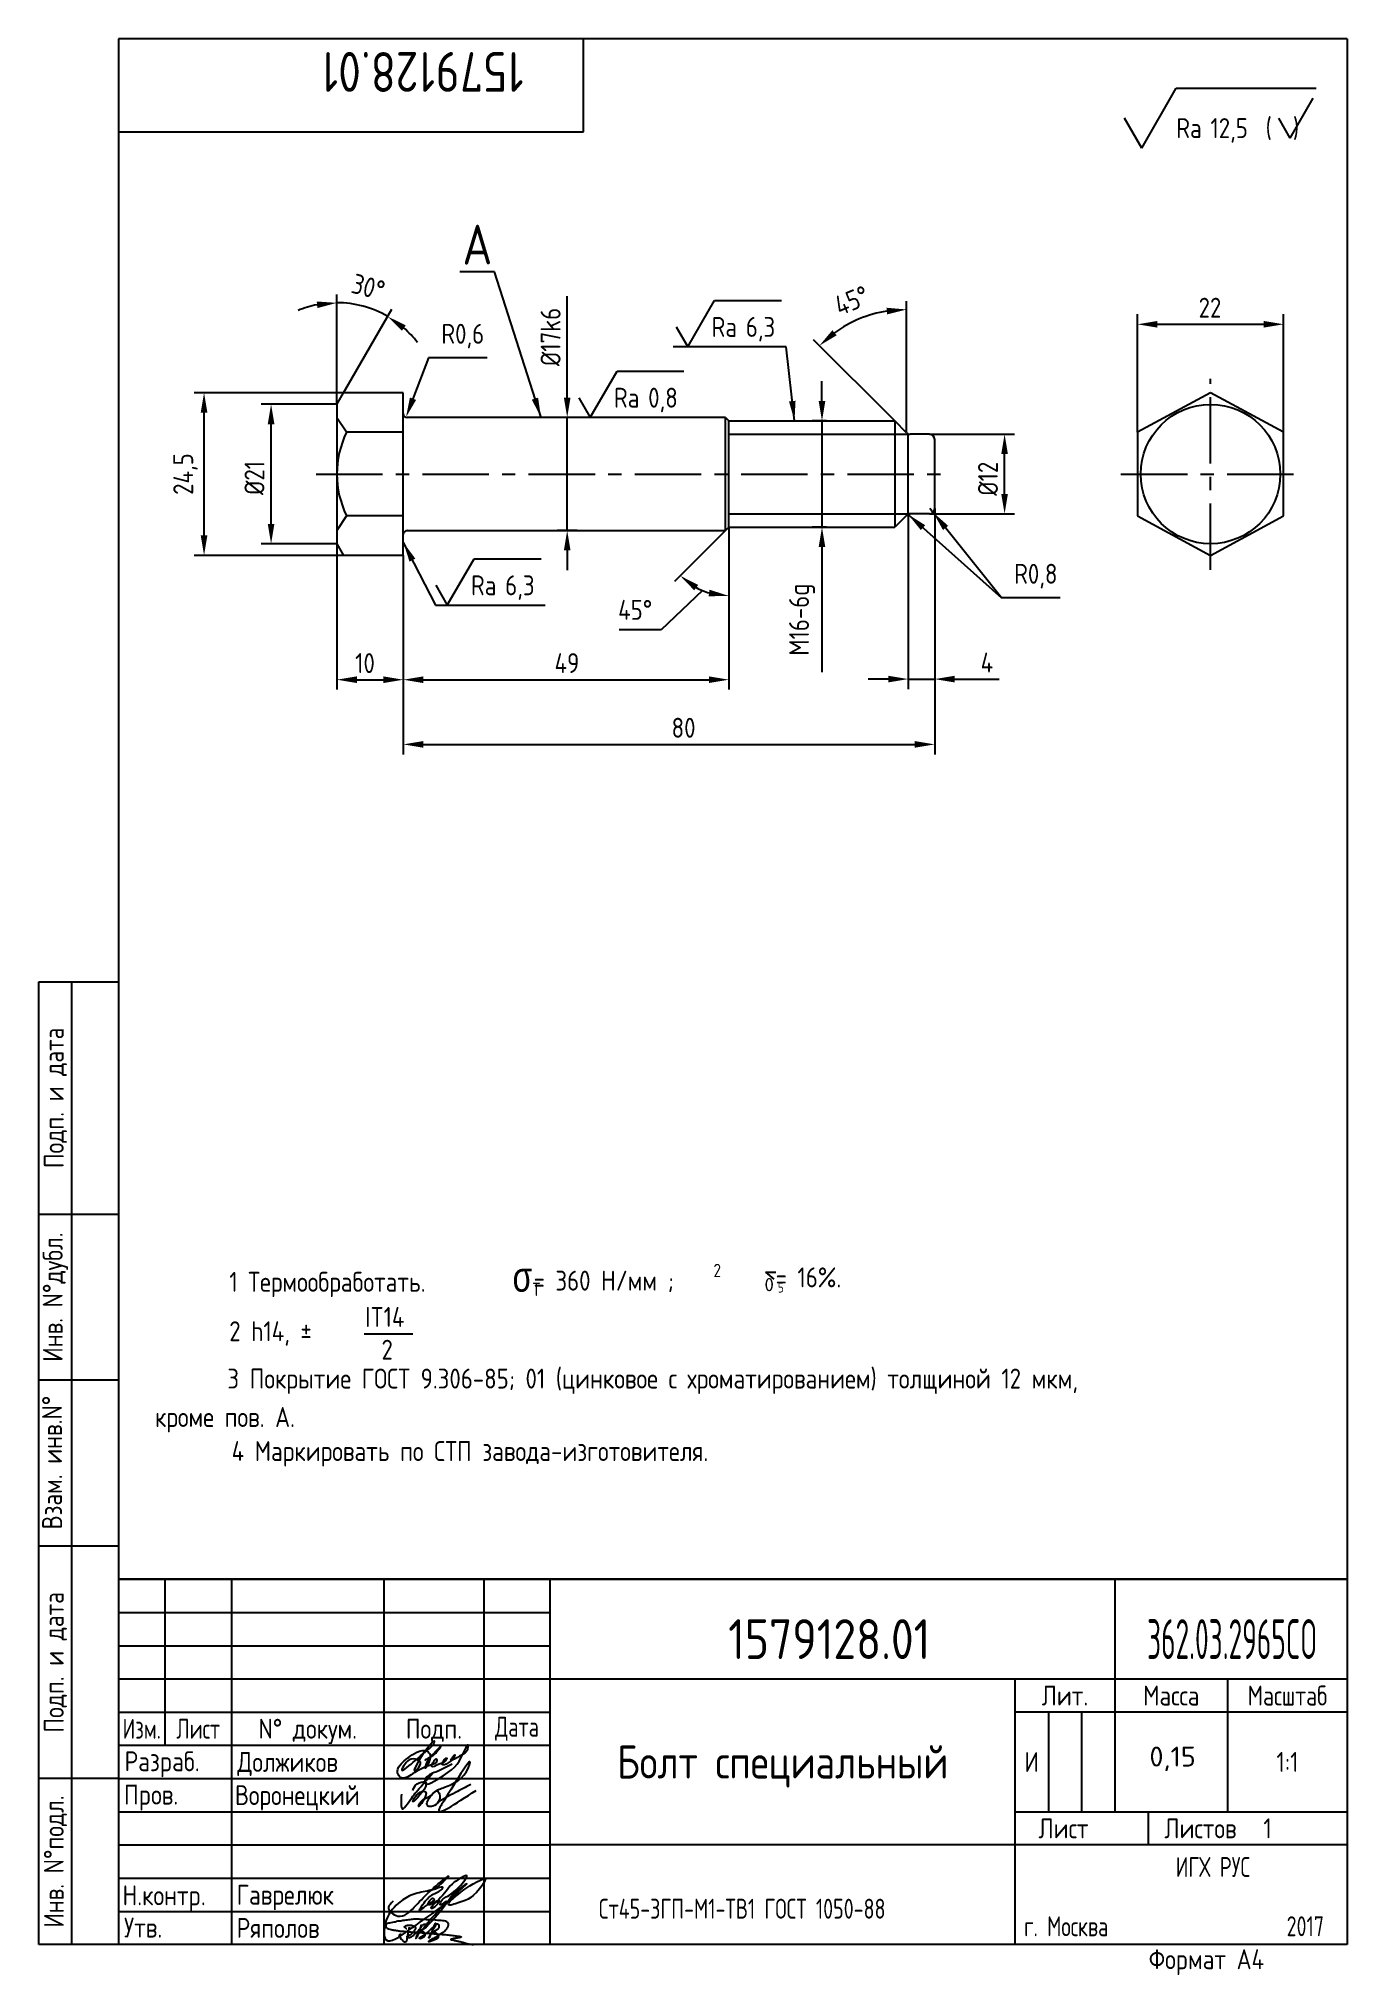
# Paper-space layout 'А4' of a CAD drawing. Extents: x 25 to 222, y 24 to 316.
# The model-space entities are those that its viewports show. They can reach past a viewport. Long polylines and large blocks are cut down to what shows.
import ezdxf
from ezdxf.enums import TextEntityAlignment as Align

# ---------------------------------------------------------------- set-up
doc = ezdxf.new("R2010")
doc.units = 0
doc.header["$LTSCALE"] = 8
doc.linetypes.add('CENTER', pattern=[2, 1.25, -0.25, 0.25, -0.25])
doc.layers.get('0').update_dxf_attribs({"linetype": 'CONTINUOUS'})
doc.layers.get('DEFPOINTS').update_dxf_attribs({"linetype": 'CONTINUOUS'})
for name, color, linetype in [('BORD', 1, 'CONTINUOUS'), ('CEN', 5, 'CENTER'), ('CONT', 6, 'CONTINUOUS'), ('DIM', 7, 'CONTINUOUS'), ('TEXT', 3, 'CONTINUOUS'), ('TEXTB', 6, 'CONTINUOUS'), ('VPORTI', 7, 'CONTINUOUS')]:
    doc.layers.add(name, color=color, linetype=linetype)
doc.layers.get('VPORTI').off()
doc.styles.add('GREEKS', font='greeks.shx', dxfattribs={"width": 0.8})
doc.styles.add('STYLE1', font='romans.shx', dxfattribs={"width": 0.8})
doc.dimstyles.new('Anqular', dxfattribs={"dimtxt": 3, "dimasz": 3, "dimexe": 1.25, "dimexo": 0, "dimgap": 1.5, "dimtad": 2, "dimtoh": 1, "dimtxsty": 'STYLE1', "dimcen": 2.5, "dimclrt": 3, "dimadec": 0, "dimazin": 0, "dimtfac": 1, "dimtmove": 1, "dimatfit": 3, "dimfxl": 1, "dimarcsym": 0})
doc.dimstyles.new('LIN', dxfattribs={"dimtxt": 3, "dimasz": 3, "dimexe": 1.5, "dimexo": 0, "dimgap": 1, "dimtad": 1, "dimzin": 13, "dimdsep": 46, "dimtxsty": 'STYLE1', "dimcen": 0, "dimclrt": 3, "dimadec": 0, "dimazin": 0, "dimtfac": 1, "dimtmove": 0, "dimatfit": 0, "dimfxl": 1, "dimtolj": 1, "dimtzin": 13, "dimarcsym": 0})
doc.dimstyles.new('Rad', dxfattribs={"dimtxt": 3, "dimasz": 3, "dimexe": 1.25, "dimexo": 0, "dimgap": 1.5, "dimtad": 1, "dimtoh": 1, "dimtxsty": 'STYLE1', "dimcen": 2.5, "dimclrt": 3, "dimadec": 0, "dimazin": 0, "dimtfac": 1, "dimtmove": 0, "dimatfit": 3, "dimfxl": 1, "dimarcsym": 0})

# ---------------------------------------------------------------- blocks, each defined once
blk = doc.blocks.new('A$C314368CF')
at = {"layer": 'TEXT'}
for q in [(7.18, 6), (1.98, 3)]:
    blk.add_line((3.72, 0), q, dxfattribs=at)
at = {"layer": 'TEXT', "style": 'STYLE1', "width": 0.8}
blk.add_text('(  )', height=3, dxfattribs=at).set_placement((0, 0))
blk = doc.blocks.new('sherISO_18')
at = {"layer": 'CONT'}
for p, q in [((-30.94, -16.46), (-25.74, -7.46)), ((-25.74, -7.46), (-4.67, -7.46)), ((-30.94, -16.46), (-33.54, -11.96))]:
    blk.add_line(p, q, dxfattribs=at)
blk.add_blockref('A$C314368CF', (-12.3, -14.96))
at = {"layer": 'TEXTB', "style": 'STYLE1', "width": 0.8}
blk.add_text('Ra', height=3, dxfattribs=at).set_placement((-25.74, -14.96))
blk.add_attdef('12,5', (-20.6, -14.96), '', height=3, dxfattribs=at)
blk = doc.blocks.new('A4')
at = {"layer": 'BORD'}
for p, q in [((20, 55), (85, 55)), ((20, 50), (85, 50)), ((20, 45), (85, 45)), ((160, 40), (160, 25)), ((165, 40), (165, 25)), ((20, 30), (85, 30)), ((20, 25), (85, 25)), ((20, 20), (85, 20)), ((20, 15), (85, 15)), ((20, 10), (85, 10))]:
    blk.add_line(p, q, dxfattribs=at)
at = {"layer": 'CONT'}
for p, q in [((205, 292), (20, 292)), ((20, 292), (20, 5)), ((90, 278), (90, 292)), ((205, 292), (205, 5)), ((20, 278), (90, 278)), ((8, 5), (8, 150)), ((8, 150), (20, 150)), ((13, 5), (13, 150)), ((8, 115), (20, 115)), ((20, 90), (8, 90)), ((20, 65), (8, 65)), ((205, 60), (20, 60)), ((20, 60), (205, 60)), ((27, 60), (27, 35)), ((37, 60), (37, 5)), ((60, 5), (60, 60)), ((75, 60), (75, 5)), ((85, 5), (85, 60)), ((170, 60), (170, 25)), ((85, 45), (205, 45)), ((155, 5), (155, 45)), ((187, 25), (187, 45)), ((20, 40), (85, 40)), ((205, 40), (155, 40)), ((85, 35), (20, 35)), ((20, 30), (8, 30)), ((155, 25), (205, 25)), ((175, 25), (175, 20)), ((205, 20), (85, 20)), ((20, 5), (8, 5)), ((205, 5), (20, 5))]:
    blk.add_line(p, q, dxfattribs=at)
at = {"layer": 'TEXT', "style": 'STYLE1', "width": 0.8}
for s, p in [('Подп. и дата', (10.5, 132.5)), ('Инв. N%%dдубл.', (10.5, 102.5)), ('Взам. инв.N%%d ', (10, 78.38)), ('Подп. и дата', (10.5, 47.5)), ('Инв. N%%dподл.', (10.5, 17.5))]:
    blk.add_text(s, height=3, rotation=90, dxfattribs=at).set_placement(p, align=Align.MIDDLE)
at = {"layer": 'TEXT', "style": 'STYLE1'}
for s, width, p in [('Лит.', 0.8, (162.5, 42.5)), ('Масса', 0.8, (178.5, 42.5)), ('Масштаб', 0.75, (196, 42.5)), ('Изм.', 0.7, (23.5, 37.5)), ('Лист', 0.7, (32, 37.5)), ('N%%d докум.', 0.8, (48.5, 37.5)), ('Подп.', 0.8, (67.5, 37.5)), ('Лист', 0.8, (162.27, 22.5)), ('Листов', 0.8, (182.9, 22.5))]:
    blk.add_text(s, height=3, dxfattribs=dict(at, width=width)).set_placement(p, align=Align.MIDDLE_CENTER)
at = {"layer": 'TEXT', "style": 'STYLE1', "width": 0.7}
for s, p in [('Дата', (80, 37.5)), ('ИГХ РУС', (184.78, 16.69))]:
    blk.add_text(s, height=3, dxfattribs=at).set_placement(p, align=Align.MIDDLE)
at = {"layer": 'TEXT', "style": 'STYLE1'}
for s, width, p in [('Разpаб.', 0.8, (20.92, 31.1)), ('Пpов.', 0.8, (20.84, 26.08)), ('Н.контp.', 0.8, (20.61, 10.92)), ('Утв.', 0.8, (20.84, 6.06)), ('г. Москва', 0.7, (156.34, 6.25)), ('Фоpмат А4', 0.8, (175.11, 1.29))]:
    blk.add_text(s, height=3, dxfattribs=dict(at, width=width)).set_placement(p)
for tag, p, width in [('ФИО', (39, 31), 0.8), ('ФИО', (39, 26), 0.8), ('ГОСТ_СОРТАМЕНТА', (98.19, 14), 0.8), ('ФИО', (39, 11), 0.8), ('ФИО', (39, 6), 0.8), ('200', (192.85, 6.29), 0.7)]:
    blk.add_attdef(tag, p, '', height=3, dxfattribs=dict(at, width=width))
at = {"layer": 'TEXT', "style": 'STYLE1', "width": 0.8}
for tag, p in [('И', (157.49, 32.5)), ('700', (178.5, 32.5)), ('1:20', (196, 32.5))]:
    blk.add_attdef(tag, text='', height=3, dxfattribs=at).set_placement(p, align=Align.MIDDLE)
blk.add_attdef('Сборочный_чертеж', text='', height=3, dxfattribs=at).set_placement((120, 21.3), align=Align.CENTER)
for tag, p in [('1', (171.12, 22.5)), ('2', (193, 22.5))]:
    blk.add_attdef(tag, text='', height=3, dxfattribs=at).set_placement(p, align=Align.MIDDLE_CENTER)
blk.add_attdef('ЛИСТ', text='', height=3, dxfattribs=at).set_placement((85.99, 12.5), align=Align.MIDDLE_LEFT)
at = {"layer": 'TEXT', "style": 'STYLE1', "width": 0.7}
blk.add_attdef('%%OГОСТ_ТЕХ._ТРЕБОВАНИЙ', text='', height=3, dxfattribs=at).set_placement((98.19, 8), align=Align.BOTTOM_LEFT)
at = {"layer": 'TEXTB', "style": 'STYLE1', "width": 0.8}
blk.add_attdef('1234567', (81, 290), '', height=6, rotation=180, dxfattribs=at)
blk.add_attdef('1234567', (123.4, 48), '', height=6, dxfattribs=at)
for tag, height, p in [('123ХЯ', 6, (183.62, 48)), ('НАИМЕНОВАНИЕ', 5, (120, 30))]:
    blk.add_attdef(tag, text='', height=height, dxfattribs=at).set_placement(p, align=Align.CENTER)
blk = doc.blocks.new('A$C63F45750')
at = {"layer": 'TEXT'}
for points, knots in [([(3.17, 2.37), (3.12, 2.38), (3.04, 2.41), (2.94, 2.5), (2.85, 2.57), (2.79, 2.69), (2.87, 2.77), (2.99, 2.84), (3.16, 2.89), (3.36, 2.93), (3.6, 2.95), (3.82, 2.92), (4.05, 2.87), (4.25, 2.78), (4.45, 2.63), (4.46, 2.42), (4.38, 2.26), (4.28, 2.1), (4.17, 1.94), (4.03, 1.78), (3.89, 1.62), (3.75, 1.52), (3.63, 1.43), (3.49, 1.36), (3.35, 1.3), (3.24, 1.25), (3.16, 1.21), (3.12, 1.15), (3.19, 1.1), (3.27, 1.09), (3.4, 1.07), (3.55, 1.07), (3.72, 1.12), (3.92, 1.19), (4.1, 1.34), (4.26, 1.51), (4.44, 1.65), (4.59, 1.81), (4.74, 1.93), (4.84, 2.04), (4.93, 2.14), (5.07, 2.29), (5.19, 2.53), (5.28, 2.68), (5.35, 2.96), (5.23, 2.66), (5.2, 2.44), (5.04, 2.09), (4.95, 1.81), (4.86, 1.57), (4.75, 1.31), (4.67, 1.12), (4.46, 0.78), (4.62, 1.17), (4.71, 1.45), (4.88, 1.74), (5.01, 2), (5.08, 2.19), (5.19, 2.4), (5.32, 2.58), (5.4, 2.75), (5.52, 2.89), (5.65, 3.04), (5.85, 3.1), (6.02, 3.03), (6.08, 2.87), (6.03, 2.7), (5.9, 2.51), (5.7, 2.37), (5.55, 2.23), (5.4, 2.17), (5.31, 2.12), (5.12, 2.09), (5.35, 2.07), (5.48, 2), (5.64, 1.93), (5.75, 1.8), (5.85, 1.67), (5.89, 1.54), (5.89, 1.37), (5.8, 1.2), (5.63, 1.06), (5.41, 0.94), (5.23, 0.86), (5.02, 0.92), (5.13, 1.1), (5.28, 1.16), (5.44, 1.27), (5.61, 1.36), (5.74, 1.46), (5.86, 1.53), (5.95, 1.61), (6.05, 1.69), (6.15, 1.77), (6.28, 1.87), (6.46, 2.02), (6.65, 2.19), (6.83, 2.37), (6.98, 2.49), (7.11, 2.61), (7.2, 2.74), (7.32, 2.84), (7.42, 2.97), (7.48, 3.08), (7.48, 3.27), (7.34, 3.08), (7.28, 2.94), (7.18, 2.69), (7.1, 2.46), (7, 2.22), (6.93, 1.98), (6.83, 1.78), (6.73, 1.55), (6.67, 1.34), (6.6, 1.14), (6.56, 1.03), (6.39, 0.99), (6.62, 1.33), (6.75, 1.54), (6.93, 1.87), (7.05, 2.08), (7.18, 2.32), (7.33, 2.6), (7.47, 2.89), (7.6, 3.07), (7.79, 3.18), (7.95, 3.01), (8, 2.81), (7.99, 2.62), (7.94, 2.46), (7.83, 2.33), (7.69, 2.22), (7.53, 2.11), (7.37, 2.03), (7.21, 1.99), (7.11, 1.97), (6.89, 1.98), (7.07, 1.94), (7.15, 1.9), (7.27, 1.88), (7.39, 1.84), (7.52, 1.81), (7.62, 1.72), (7.7, 1.62), (7.78, 1.51), (7.83, 1.39), (7.87, 1.26), (7.88, 1.13), (7.86, 0.99), (7.75, 0.88), (7.6, 0.77), (7.4, 0.73), (7.19, 0.66), (6.97, 0.55), (6.71, 0.48), (6.57, 0.44), (6.42, 0.42), (6.52, 0.58), (6.61, 0.64), (6.81, 0.78), (7.06, 0.89), (7.33, 1.04), (7.55, 1.16), (7.7, 1.24), (7.84, 1.32), (7.99, 1.43), (8.21, 1.58), (8.48, 1.76), (8.74, 1.95), (8.97, 2.12), (9.1, 2.29), (9.23, 2.44), (9.3, 2.6), (9.37, 2.74), (9.42, 2.92), (9.45, 3.13), (9.21, 3.48), (8.67, 3.59), (8.09, 3.63), (7.57, 3.66), (7.06, 3.74), (6.57, 3.75), (6.09, 3.74), (5.67, 3.78), (5.28, 3.78), (4.96, 3.81), (4.65, 3.83), (4.31, 3.82), (3.97, 3.79), (3.61, 3.74), (3.22, 3.67), (2.86, 3.66), (2.53, 3.61), (2.18, 3.52), (1.78, 3.54), (1.38, 3.37), (0.96, 3.35), (0.58, 3.24), (0.25, 3.19), (0.03, 3.06), (-0.03, 2.83), (0.02, 2.6), (0.26, 2.38), (0.59, 2.33), (1, 2.2), (1.48, 2.15), (1.93, 2.05), (2.35, 2.02), (2.72, 2.01), (3.11, 1.94), (3.68, 1.94), (4.25, 1.83), (4.91, 1.87), (5.53, 1.76), (6.13, 1.72), (6.73, 1.71), (7.32, 1.62), (7.99, 1.55), (8.64, 1.54), (9.16, 1.46), (9.61, 1.42), (10.03, 1.4), (10.41, 1.32), (10.73, 1.29), (11.01, 1.24), (11.18, 1.23), (11.42, 1.14), (11.18, 1.06), (11.01, 1.03), (10.71, 0.98), (10.37, 0.92), (10.1, 0.91), (9.65, 0.75), (10.22, 0.67), (10.54, 0.59), (11.08, 0.47), (11.61, 0.35), (12.17, 0.15), (12.64, 0.08), (12.98, 0.03), (13.11, 0.01), (13.18, 0)], [0, 0, 0, 0, 0.153866, 0.270441, 0.388867, 0.510533, 0.592156, 0.71333, 0.90842, 1.11344, 1.349254, 1.61246, 1.782219, 2.047249, 2.291879, 2.451528, 2.651081, 2.806158, 3.017979, 3.227348, 3.462381, 3.633009, 3.75766, 3.920516, 4.080796, 4.214529, 4.291786, 4.349969, 4.397594, 4.50822, 4.594826, 4.799244, 4.954392, 5.128468, 5.437537, 5.632649, 5.842485, 6.094987, 6.293219, 6.410959, 6.551192, 6.687808, 7.022147, 7.294342, 7.425356, 7.52079, 7.946481, 8.313051, 8.59833, 8.833695, 9.090496, 9.427695, 9.601191, 9.883219, 10.093306, 10.673943, 10.798776, 10.974628, 11.287247, 11.486184, 11.648652, 11.848902, 12.027194, 12.25348, 12.40059, 12.537783, 12.716293, 12.91523, 13.208551, 13.438489, 13.549668, 13.67779, 13.77127, 13.930001, 14.029091, 14.272112, 14.434836, 14.547084, 14.739051, 14.830983, 15.061241, 15.268922, 15.500489, 15.788979, 15.879568, 16.024283, 16.221854, 16.418714, 16.593102, 16.783247, 16.91018, 17.018213, 17.135263, 17.278205, 17.430482, 17.620087, 17.979626, 18.191789, 18.388716, 18.565718, 18.714854, 18.857929, 19.039974, 19.171375, 19.283034, 19.400085, 19.618058, 19.882245, 20.150781, 20.377854, 20.649532, 20.89723, 21.042543, 21.40016, 21.557817, 21.667145, 21.752781, 21.926256, 22.412297, 22.813145, 22.961412, 23.171289, 23.607257, 23.940428, 24.110007, 24.291214, 24.48084, 24.697609, 24.904078, 25.034245, 25.218018, 25.407651, 25.573473, 25.787447, 25.930292, 26.051316, 26.18846, 26.285312, 26.406799, 26.52425, 26.630463, 26.793722, 26.898606, 27.029313, 27.171012, 27.314101, 27.419918, 27.580557, 27.709367, 27.829268, 28.024364, 28.266961, 28.41242, 28.705761, 28.989137, 29.187748, 29.233768, 29.332802, 29.529535, 29.667094, 30.039923, 30.332117, 30.61061, 30.769982, 30.856778, 31.109923, 31.313488, 31.656425, 32.066331, 32.296628, 32.49714, 32.710276, 32.891468, 33.014834, 33.177747, 33.444503, 33.618009, 34.409008, 34.914636, 35.419802, 35.95397, 36.458179, 36.88069, 37.388403, 37.738353, 38.034261, 38.353468, 38.693154, 39.037638, 39.391136, 39.787481, 40.203773, 40.488977, 40.784975, 41.26625, 41.668005, 42.070065, 42.499388, 42.869834, 43.079573, 43.213439, 43.554591, 43.717296, 44.153724, 44.506336, 45.019111, 45.587859, 45.90191, 46.270392, 46.703958, 47.093115, 47.952647, 48.44014, 49.079253, 49.808223, 50.268654, 50.851051, 51.604831, 52.298429, 52.776925, 53.1907, 53.661988, 54.042386, 54.348524, 54.616841, 54.853814, 54.983777, 55.126096, 55.333328, 55.613101, 56.008732, 56.315809, 56.59982, 56.87931, 57.399251, 57.889617, 58.432507, 59.066698, 59.660314, 59.862668, 60.07277, 60.07277, 60.07277, 60.07277]), ([(2.31, 1.53), (2.26, 1.52), (2.17, 1.51), (2.06, 1.48), (1.93, 1.38), (2.07, 1.25), (2.14, 1.11), (2.26, 0.93), (2.39, 0.72), (2.57, 0.54), (2.71, 0.44), (2.86, 0.4), (3.02, 0.43), (3.14, 0.54), (3.21, 0.79), (3.25, 1.07), (3.31, 1.4), (3.35, 1.67), (3.38, 1.92), (3.47, 2.19), (3.5, 2.43), (3.54, 2.59), (3.56, 2.64)], [0, 0, 0, 0, 0.15847, 0.269731, 0.363591, 0.555514, 0.688037, 0.848606, 1.204359, 1.433632, 1.58673, 1.729549, 1.880686, 2.057874, 2.19169, 2.63505, 2.928153, 3.184121, 3.441863, 3.696117, 4.025873, 4.178055, 4.178055, 4.178055, 4.178055])]:
    blk.add_open_spline(points, degree=3, knots=knots, dxfattribs=at)
blk = doc.blocks.new('*D33')
at = {"layer": 'DEFPOINTS', "color": 0, "transparency": 16777216}
for p in [(29.29, -142.37), (39.2, -142.37), (39.2, -163.37)]:
    blk.add_point(p, dxfattribs=at)
at = {"layer": 'DIM', "color": 0, "lineweight": -2, "transparency": 16777216}
for p, q in [((39.2, -142.37), (27.79, -142.37)), ((29.29, -160.37), (29.29, -145.37)), ((39.2, -163.37), (27.79, -163.37))]:
    blk.add_line(p, q, dxfattribs=at)
at = {"layer": 'DIM', "color": 0, "transparency": 16777216}
for points in [[(28.79, -145.37), (29.79, -145.37), (29.29, -142.37)], [(28.79, -160.37), (29.79, -160.37), (29.29, -163.37)]]:
    blk.add_solid(points, dxfattribs=at)
at = {"layer": 'DIM', "color": 3, "transparency": 16777216, "insert": (26.79, -153.46), "char_height": 3, "attachment_point": 5, "rotation": 90, "style": 'STYLE1'}
blk.add_mtext('\\A1;%%c21', dxfattribs=at)
blk = doc.blocks.new('*D34')
at = {"layer": 'DEFPOINTS', "color": 0, "transparency": 16777216}
for p in [(19.2, -140.62), (40.21, -140.62), (40.21, -165.12)]:
    blk.add_point(p, dxfattribs=at)
at = {"layer": 'DIM', "color": 0, "lineweight": -2, "transparency": 16777216}
for p, q in [((40.21, -140.62), (17.7, -140.62)), ((19.2, -162.12), (19.2, -143.62)), ((40.21, -165.12), (17.7, -165.12))]:
    blk.add_line(p, q, dxfattribs=at)
at = {"layer": 'DIM', "color": 0, "transparency": 16777216}
for points in [[(18.7, -143.62), (19.7, -143.62), (19.2, -140.62)], [(18.7, -162.12), (19.7, -162.12), (19.2, -165.12)]]:
    blk.add_solid(points, dxfattribs=at)
at = {"layer": 'DIM', "color": 3, "transparency": 16777216, "insert": (16.41, -152.87), "char_height": 3, "attachment_point": 5, "rotation": 90, "style": 'STYLE1'}
blk.add_mtext('\\A1;24,5', dxfattribs=at)
blk = doc.blocks.new('*D35')
at = {"layer": 'DEFPOINTS', "color": 0, "transparency": 16777216}
for p in [(44.43, -128.01), (39.2, -142.37), (39.2, -142.37), (40.21, -140.62), (39.2, -163.37)]:
    blk.add_point(p, dxfattribs=at)
at = {"layer": 'DIM', "color": 0, "lineweight": -2, "transparency": 16777216}
for p, q in [((39.2, -142.37), (39.2, -125.84)), ((40.21, -140.62), (47.47, -128.05))]:
    blk.add_line(p, q, dxfattribs=at)
for start, end in [(101.263, 112.526), (60, 90), (37.474, 48.737)]:
    blk.add_arc((39.2, -142.37), 15.29, start, end, dxfattribs=at)
at = {"layer": 'DIM', "color": 0, "transparency": 16777216}
for points in [[(36.16, -126.89), (36.26, -127.88), (39.2, -127.09)], [(48.99, -131.29), (49.57, -130.48), (46.84, -129.14)]]:
    blk.add_solid(points, dxfattribs=at)
at = {"layer": 'DIM', "color": 3, "transparency": 16777216, "insert": (43.93, -124.71), "char_height": 3, "attachment_point": 5, "rotation": 345, "style": 'STYLE1'}
blk.add_mtext('30°', dxfattribs=at)
blk = doc.blocks.new('*D36')
at = {"layer": 'DEFPOINTS', "color": 0, "transparency": 16777216}
for p in [(73.87, -144.37), (73.87, -144.37), (75.37, -161.37)]:
    blk.add_point(p, dxfattribs=at)
at = {"layer": 'DIM', "color": 0, "lineweight": -2, "transparency": 16777216}
for p, q in [((73.87, -141.37), (73.87, -126.09)), ((73.87, -144.37), (72.37, -144.37)), ((73.87, -161.37), (73.87, -144.37)), ((75.37, -161.37), (72.37, -161.37)), ((73.87, -164.37), (73.87, -167.37))]:
    blk.add_line(p, q, dxfattribs=at)
at = {"layer": 'DIM', "color": 0, "transparency": 16777216}
for points in [[(73.37, -141.37), (74.37, -141.37), (73.87, -144.37)], [(73.37, -164.37), (74.37, -164.37), (73.87, -161.37)]]:
    blk.add_solid(points, dxfattribs=at)
at = {"layer": 'DIM', "color": 3, "transparency": 16777216, "insert": (71.37, -132.23), "char_height": 3, "attachment_point": 5, "rotation": 90, "style": 'STYLE1'}
blk.add_mtext('\\A1;%%c17k6', dxfattribs=at)
blk = doc.blocks.new('sherISO_04')
at = {"layer": 'TEXT'}
blk.add_line((4.04, 7), (14.12, 7), dxfattribs=at)
blk.add_lwpolyline([(-1.73, 3), (0, 0), (4.04, 7)], dxfattribs=at)
at = {"layer": 'TEXT', "style": 'STYLE1', "width": 0.8}
blk.add_text('Ra', height=3, dxfattribs=at).set_placement((3.58, 1.5))
blk.add_attdef('3,2', (8.73, 1.5), '', height=3, dxfattribs=at)
blk = doc.blocks.new('*D37')
at = {"layer": 'DEFPOINTS', "color": 0, "transparency": 16777216}
for p in [(120.16, -128.72), (123.2, -144.87), (124.72, -146.39), (124.95, -146.55), (124.95, -155.2)]:
    blk.add_point(p, dxfattribs=at)
at = {"layer": 'DIM', "color": 0, "lineweight": -2, "transparency": 16777216}
for p, q in [((124.95, -146.55), (124.97, -126.84)), ((123.2, -144.87), (110.94, -132.66))]:
    blk.add_line(p, q, dxfattribs=at)
blk.add_arc((124.95, -146.62), 18.53, 99.2401, 125.8135, dxfattribs=at)
at = {"layer": 'DIM', "color": 0, "transparency": 16777216}
for points in [[(121.94, -127.83), (122.02, -128.83), (124.97, -128.09)], [(114.44, -131.98), (113.79, -131.22), (111.83, -133.54)]]:
    blk.add_solid(points, dxfattribs=at)
at = {"layer": 'DIM', "color": 3, "transparency": 16777216, "insert": (116.71, -126.74), "char_height": 3, "attachment_point": 5, "rotation": 22.5268, "style": 'STYLE1'}
blk.add_mtext('45°', dxfattribs=at)
blk = doc.blocks.new('*D38')
at = {"layer": 'DEFPOINTS', "color": 0, "transparency": 16777216}
for p in [(49.59, -144.34), (49.8, -143.77)]:
    blk.add_point(p, dxfattribs=at)
at = {"layer": 'DIM', "color": 0, "lineweight": -2, "transparency": 16777216}
for p, q in [((52.99, -135.39), (50.65, -141.53)), ((61.81, -135.39), (52.99, -135.39))]:
    blk.add_line(p, q, dxfattribs=at)
at = {"layer": 'DIM', "color": 0, "transparency": 16777216}
blk.add_solid([(50.19, -141.35), (51.12, -141.71), (49.59, -144.34)], dxfattribs=at)
at = {"layer": 'DIM', "color": 3, "transparency": 16777216, "insert": (58.15, -132.1), "char_height": 3, "attachment_point": 5, "style": 'STYLE1'}
blk.add_mtext('R0,6', dxfattribs=at)
blk = doc.blocks.new('*D39')
at = {"layer": 'DEFPOINTS', "color": 0, "transparency": 16777216}
for p in [(112.89, -144.87), (112.23, -160.87), (112.89, -160.87)]:
    blk.add_point(p, dxfattribs=at)
at = {"layer": 'DIM', "color": 0, "lineweight": -2, "transparency": 16777216}
for p, q in [((112.23, -141.87), (112.23, -138.87)), ((112.89, -144.87), (110.73, -144.87)), ((112.23, -144.87), (112.23, -160.87)), ((112.89, -160.87), (110.73, -160.87)), ((112.23, -163.87), (112.23, -182.7))]:
    blk.add_line(p, q, dxfattribs=at)
at = {"layer": 'DIM', "color": 0, "transparency": 16777216}
for points in [[(111.73, -141.87), (112.73, -141.87), (112.23, -144.87)], [(111.73, -163.87), (112.73, -163.87), (112.23, -160.87)]]:
    blk.add_solid(points, dxfattribs=at)
at = {"layer": 'DIM', "color": 3, "transparency": 16777216, "insert": (109.23, -174.79), "char_height": 3, "attachment_point": 5, "rotation": 90, "style": 'STYLE1'}
blk.add_mtext('\\A1;M16-6g', dxfattribs=at)
blk = doc.blocks.new('*D40')
at = {"layer": 'DEFPOINTS', "color": 0, "transparency": 16777216}
for p in [(128.46, -158.02), (128.96, -158.64)]:
    blk.add_point(p, dxfattribs=at)
at = {"layer": 'DIM', "color": 0, "lineweight": -2, "transparency": 16777216}
for p, q in [((128.46, -158.02), (128.96, -158.64)), ((139.27, -171.52), (130.84, -160.98)), ((148.08, -171.52), (139.27, -171.52))]:
    blk.add_line(p, q, dxfattribs=at)
at = {"layer": 'DIM', "color": 0, "transparency": 16777216}
blk.add_solid([(131.23, -160.67), (130.45, -161.3), (128.96, -158.64)], dxfattribs=at)
at = {"layer": 'DIM', "color": 3, "transparency": 16777216, "insert": (144.42, -168.24), "char_height": 3, "attachment_point": 5, "style": 'STYLE1'}
blk.add_mtext('R0,8', dxfattribs=at)
blk = doc.blocks.new('*D41')
at = {"layer": 'DEFPOINTS', "color": 0, "transparency": 16777216}
for p in [(128.4, -146.87), (139.72, -146.87), (128.4, -158.87)]:
    blk.add_point(p, dxfattribs=at)
at = {"layer": 'DIM', "color": 0, "lineweight": -2, "transparency": 16777216}
for p, q in [((128.4, -146.87), (141.22, -146.87)), ((139.72, -155.87), (139.72, -149.87)), ((128.4, -158.87), (141.22, -158.87))]:
    blk.add_line(p, q, dxfattribs=at)
at = {"layer": 'DIM', "color": 0, "transparency": 16777216}
for points in [[(139.22, -149.87), (140.22, -149.87), (139.72, -146.87)], [(139.22, -155.87), (140.22, -155.87), (139.72, -158.87)]]:
    blk.add_solid(points, dxfattribs=at)
at = {"layer": 'DIM', "color": 3, "transparency": 16777216, "insert": (137.22, -153.58), "char_height": 3, "attachment_point": 5, "rotation": 90, "style": 'STYLE1'}
blk.add_mtext('\\A1;%%c12', dxfattribs=at)
blk = doc.blocks.new('*D42')
at = {"layer": 'DEFPOINTS', "color": 0, "transparency": 16777216}
for p in [(98.2, -150.87), (97.7, -161.37), (98.2, -160.87), (98.2, -160.87), (95.52, -170.87)]:
    blk.add_point(p, dxfattribs=at)
at = {"layer": 'DIM', "color": 0, "lineweight": -2, "transparency": 16777216}
for p, q in [((97.7, -161.37), (90, -169.07)), ((98.2, -160.87), (98.2, -172.47)), ((94.24, -170.43), (88.01, -176.32)), ((88.01, -176.32), (81.71, -176.32))]:
    blk.add_line(p, q, dxfattribs=at)
blk.add_arc((98.2, -160.87), 10.34, 241.6753, 253.3247, dxfattribs=at)
at = {"layer": 'DIM', "color": 0, "transparency": 16777216}
for points in [[(92.99, -170.38), (93.59, -169.58), (90.88, -168.19)], [(95.3, -170.29), (95.16, -171.28), (98.2, -171.22)]]:
    blk.add_solid(points, dxfattribs=at)
at = {"layer": 'DIM', "color": 3, "transparency": 16777216, "insert": (84.11, -173.32), "char_height": 3, "attachment_point": 5, "style": 'STYLE1'}
blk.add_mtext('45°', dxfattribs=at)
blk = doc.blocks.new('*D43')
at = {"layer": 'DEFPOINTS', "color": 0, "transparency": 16777216}
for p in [(39.2, -163.37), (49.2, -165.12), (49.2, -183.84)]:
    blk.add_point(p, dxfattribs=at)
at = {"layer": 'DIM', "color": 0, "lineweight": -2, "transparency": 16777216}
for p, q in [((39.2, -163.37), (39.2, -185.34)), ((49.2, -165.12), (49.2, -185.34)), ((42.2, -183.84), (46.2, -183.84))]:
    blk.add_line(p, q, dxfattribs=at)
at = {"layer": 'DIM', "color": 0, "transparency": 16777216}
for points in [[(42.2, -183.34), (42.2, -184.34), (39.2, -183.84)], [(46.2, -183.34), (46.2, -184.34), (49.2, -183.84)]]:
    blk.add_solid(points, dxfattribs=at)
at = {"layer": 'DIM', "color": 3, "transparency": 16777216, "insert": (43.43, -181.34), "char_height": 3, "attachment_point": 5, "style": 'STYLE1'}
blk.add_mtext('\\A1;10', dxfattribs=at)
blk = doc.blocks.new('*D44')
at = {"layer": 'DEFPOINTS', "color": 0, "transparency": 16777216}
for p in [(125.2, -158.87), (129.2, -158.07), (129.2, -183.75)]:
    blk.add_point(p, dxfattribs=at)
at = {"layer": 'DIM', "color": 0, "lineweight": -2, "transparency": 16777216}
for p, q in [((125.2, -158.87), (125.2, -185.25)), ((129.2, -158.07), (129.2, -185.25)), ((122.2, -183.75), (119.2, -183.75)), ((125.2, -183.75), (129.2, -183.75)), ((132.2, -183.75), (138.91, -183.75))]:
    blk.add_line(p, q, dxfattribs=at)
at = {"layer": 'DIM', "color": 0, "transparency": 16777216}
for points in [[(122.2, -183.25), (122.2, -184.25), (125.2, -183.75)], [(132.2, -183.25), (132.2, -184.25), (129.2, -183.75)]]:
    blk.add_solid(points, dxfattribs=at)
at = {"layer": 'DIM', "color": 3, "transparency": 16777216, "insert": (137.06, -181.25), "char_height": 3, "attachment_point": 5, "style": 'STYLE1'}
blk.add_mtext('\\A1;4', dxfattribs=at)
blk = doc.blocks.new('*D45')
at = {"layer": 'DEFPOINTS', "color": 0, "transparency": 16777216}
for p in [(181.73, -130.32), (159.73, -146.58), (181.73, -146.58)]:
    blk.add_point(p, dxfattribs=at)
at = {"layer": 'DIM', "color": 0, "lineweight": -2, "transparency": 16777216}
for p, q in [((159.73, -146.58), (159.73, -128.82)), ((162.73, -130.32), (178.73, -130.32)), ((181.73, -146.58), (181.73, -128.82))]:
    blk.add_line(p, q, dxfattribs=at)
at = {"layer": 'DIM', "color": 0, "transparency": 16777216}
for points in [[(162.73, -129.82), (162.73, -130.82), (159.73, -130.32)], [(178.73, -129.82), (178.73, -130.82), (181.73, -130.32)]]:
    blk.add_solid(points, dxfattribs=at)
at = {"layer": 'DIM', "color": 3, "transparency": 16777216, "insert": (170.64, -127.82), "char_height": 3, "attachment_point": 5, "style": 'STYLE1'}
blk.add_mtext('\\A1;22', dxfattribs=at)
blk = doc.blocks.new('*D49')
at = {"layer": 'DEFPOINTS', "color": 0, "transparency": 16777216}
for p in [(98.2, -160.87), (49.2, -165.12), (98.2, -183.84)]:
    blk.add_point(p, dxfattribs=at)
at = {"layer": 'DIM', "color": 0, "lineweight": -2, "transparency": 16777216}
for p, q in [((98.2, -160.87), (98.2, -185.34)), ((49.2, -165.12), (49.2, -185.34)), ((52.2, -183.84), (95.2, -183.84))]:
    blk.add_line(p, q, dxfattribs=at)
at = {"layer": 'DIM', "color": 0, "transparency": 16777216}
for points in [[(52.2, -183.34), (52.2, -184.34), (49.2, -183.84)], [(95.2, -183.34), (95.2, -184.34), (98.2, -183.84)]]:
    blk.add_solid(points, dxfattribs=at)
at = {"layer": 'DIM', "color": 3, "transparency": 16777216, "insert": (73.83, -181.34), "char_height": 3, "attachment_point": 5, "style": 'STYLE1'}
blk.add_mtext('\\A1;49', dxfattribs=at)
blk = doc.blocks.new('*D50')
at = {"layer": 'DEFPOINTS', "color": 0, "transparency": 16777216}
for p in [(129.2, -158.07), (49.2, -165.12), (129.2, -193.58)]:
    blk.add_point(p, dxfattribs=at)
at = {"layer": 'DIM', "color": 0, "lineweight": -2, "transparency": 16777216}
for p, q in [((129.2, -158.07), (129.2, -195.08)), ((49.2, -165.12), (49.2, -195.08)), ((52.2, -193.58), (126.2, -193.58))]:
    blk.add_line(p, q, dxfattribs=at)
at = {"layer": 'DIM', "color": 0, "transparency": 16777216}
for points in [[(52.2, -193.08), (52.2, -194.08), (49.2, -193.58)], [(126.2, -193.08), (126.2, -194.08), (129.2, -193.58)]]:
    blk.add_solid(points, dxfattribs=at)
at = {"layer": 'DIM', "color": 3, "transparency": 16777216, "insert": (91.39, -191.08), "char_height": 3, "attachment_point": 5, "style": 'STYLE1'}
blk.add_mtext('\\A1;80', dxfattribs=at)

msp = doc.modelspace()

# ---------------------------------------------------------------- linework, layer by layer
at = {"layer": 'BORD'}
for p, q in [((98.199, -146.875), (125.53, -146.875)), ((98.199, -158.875), (125.53, -158.875))]:
    msp.add_line(p, q, dxfattribs=at)
at = {"layer": 'CEN'}
for p, q in [((170.731, -167.287), (170.731, -138.541)), ((36.062, -152.875), (131.491, -152.875)), ((157.239, -152.875), (183.695, -152.875))]:
    msp.add_line(p, q, dxfattribs=at)
at = {"layer": 'CONT'}
for p, q in [((39.199, -142.375), (40.209, -140.625)), ((40.66, -146.575), (39.199, -144.389)), ((97.699, -144.375), (98.199, -144.875)), ((97.699, -161.375), (97.699, -144.375)), ((98.199, -144.875), (123.199, -144.875)), ((124.964, -146.64), (123.199, -144.875)), ((123.199, -144.875), (123.199, -160.875)), ((125.199, -158.946), (125.199, -146.803)), ((128.399, -146.875), (125.53, -146.875)), ((129.199, -158.075), (129.199, -147.675)), ((40.66, -159.174), (39.199, -161.36)), ((124.964, -159.109), (123.199, -160.875)), ((128.399, -158.875), (125.199, -158.875)), ((97.699, -161.375), (98.199, -160.875)), ((98.199, -160.875), (123.199, -160.875)), ((39.199, -163.375), (40.209, -165.125))]:
    msp.add_line(p, q, dxfattribs=at)
at = {"layer": 'CONT', "ltscale": 2.25}
for p, q in [((39.199, -142.375), (39.199, -163.375)), ((49.199, -140.625), (40.209, -140.625)), ((49.199, -165.125), (49.199, -140.625)), ((170.731, -140.625), (159.731, -146.575)), ((181.731, -146.575), (170.731, -140.625)), ((97.699, -144.375), (49.799, -144.375)), ((98.199, -160.875), (98.199, -144.875)), ((49.199, -146.575), (40.66, -146.575)), ((159.731, -146.575), (159.731, -159.174)), ((181.731, -159.174), (181.731, -146.575)), ((49.199, -159.174), (40.66, -159.174)), ((159.731, -159.174), (170.731, -165.125)), ((170.731, -165.125), (181.731, -159.174)), ((49.799, -161.375), (97.699, -161.375)), ((49.199, -165.125), (40.209, -165.125))]:
    msp.add_line(p, q, dxfattribs=at)
msp.add_circle((170.731, -152.875), 10.5, dxfattribs=at)
for centre, radius, start, end in [((49.799, -143.775), 0.6, 180, 270), ((53.488, -152.875), 14.291, 153.84696, 206.15304), ((49.799, -161.975), 0.6, 90, 180)]:
    msp.add_arc(centre, radius, start, end, dxfattribs=at)
at = {"layer": 'CONT'}
for centre, start, end in [((125.53, -146.075), 225, 270), ((128.399, -147.675), 0, 90), ((125.53, -159.675), 90, 135), ((128.399, -158.075), 270, 0)]:
    msp.add_arc(centre, 0.8, start, end, dxfattribs=at)

# ---------------------------------------------------------------- block references
at = {"layer": 'DIM'}
for p, values in [((92.031, -133.715), {'3,2': '6,3'}), ((77.331, -144.375), {'3,2': '0,8'}), ((55.807, -172.625), {'3,2': '6,3'})]:
    msp.add_blockref('sherISO_04', p, dxfattribs=at).add_auto_attribs(values)

# ---------------------------------------------------------------- texts
at = {"layer": 'CONT', "style": 'STYLE1', "width": 0.8}
msp.add_text('A', height=6, dxfattribs=at).set_placement((58.101, -121.319))

# ---------------------------------------------------------------- dimensions: what is measured, and where the dimension line sits
at = {"layer": 'DIM'}
for base, line1, line2, picture, middle in [((44.427, -128.011), ((39.199, -142.375), (40.209, -140.625)), ((39.199, -142.375), (39.199, -163.375)), '*D35', (43.932, -124.712)), ((120.157, -128.724), ((123.199, -144.875), (124.721, -146.391)), ((124.955, -146.553), (124.948, -155.197)), '*D37', (116.705, -126.735))]:
    dim = msp.add_angular_dim_2l(base=base, line1=line1, line2=line2, dimstyle='Rad', dxfattribs=at)
    dim.commit()
    dim.dimension.update_dxf_attribs({"geometry": picture, "text_midpoint": middle})
for base, p1, p2, text, picture, middle in [((73.873, -144.375), (75.373, -161.375), (73.873, -144.375), '%%c<>k6', '*D36', (73.873, -132.232)), ((112.233, -160.875), (112.891, -144.875), (112.891, -160.875), 'M16-6g', '*D39', (112.233, -174.789)), ((19.199, -140.625), (40.209, -165.125), (40.209, -140.625), '24,5', '*D34', (19.199, -152.875)), ((29.285, -142.375), (39.199, -163.375), (39.199, -142.375), '%%c<>', '*D33', (29.285, -153.461)), ((139.725, -146.875), (128.399, -158.875), (128.399, -146.875), '%%c<>', '*D41', (139.725, -153.583))]:
    dim = msp.add_linear_dim(base=base, p1=p1, p2=p2, angle=90, text=text, dimstyle='LIN', dxfattribs=at)
    dim.commit()
    dim.dimension.update_dxf_attribs({"geometry": picture, "text_midpoint": middle, "dimtype": 160})
for base, p1, p2, picture, middle in [((181.731, -130.316), (159.731, -146.575), (181.731, -146.575), '*D45', (170.636, -130.316)), ((129.199, -193.584), (49.199, -165.125), (129.199, -158.075), '*D50', (91.388, -193.584)), ((129.199, -183.754), (125.199, -158.875), (129.199, -158.075), '*D44', (137.056, -183.754)), ((98.199, -183.845), (49.199, -165.125), (98.199, -160.875), '*D49', (73.829, -183.845)), ((49.199, -183.845), (39.199, -163.375), (49.199, -165.125), '*D43', (43.427, -183.845))]:
    dim = msp.add_linear_dim(base=base, p1=p1, p2=p2, dimstyle='LIN', dxfattribs=at)
    dim.commit()
    dim.dimension.update_dxf_attribs({"geometry": picture, "text_midpoint": middle, "dimtype": 160})
dim = msp.add_radius_dim(center=(49.799, -143.775), mpoint=(49.585, -144.335), dimstyle='Rad', override={"dimtmove": 1}, dxfattribs=at)
dim.commit()
dim.dimension.update_dxf_attribs({"geometry": '*D38', "text_midpoint": (52.991, -135.39), "dimtype": 164})
dim = msp.add_angular_dim_2l(base=(95.521, -170.867), line1=((98.199, -160.875), (98.199, -150.875)), line2=((97.699, -161.375), (98.199, -160.875)), dimstyle='Anqular', dxfattribs=at)
dim.commit()
dim.dimension.update_dxf_attribs({"geometry": '*D42', "text_midpoint": (84.113, -173.323), "dimtype": 162})
dim = msp.add_radius_dim(center=(128.465, -158.015), mpoint=(128.964, -158.64), dimstyle='Rad', dxfattribs=at)
dim.commit()
dim.dimension.update_dxf_attribs({"geometry": '*D40', "text_midpoint": (144.423, -171.521), "dimtype": 164})

# ---------------------------------------------------------------- leaders
msp.add_leader([(69.928, -144.375), (62.936, -122.401), (57.692, -122.401)], dimstyle='LIN', dxfattribs=at)
for points, dimstyle, override in [([(108.092, -144.875), (106.841, -133.715), (89.812, -133.715)], 'Rad', {"dimgap": 1.5, "dimtad": 0}), ([(125.199, -158.946), (139.266, -171.521)], 'LIN', {"dimgap": 1, "dimtad": 0})]:
    msp.add_leader(points, dimstyle=dimstyle, override=override, dxfattribs=at)
at = {"layer": 'DIM', "annotation_type": 0, "has_hookline": 1, "hookline_direction": 0}
msp.add_leader([(49.199, -163.161), (54.044, -172.625), (70.554, -172.639)], dimstyle='LIN', override={"dimgap": 1, "dimtad": 0}, dxfattribs=at)

psp = doc.layouts.new('А4')

# ---------------------------------------------------------------- linework, layer by layer
at = {"layer": 'TEXT'}
for p, q in [((134.88, 130.3), (136.14, 129.23)), ((134.88, 130.3), (136.44, 130.3)), ((74.45, 121.02), (81.82, 121.02))]:
    psp.add_line(p, q, dxfattribs=at)
for points, knots in [([(87.7, 56.22), (86.93, 55.8), (85.62, 55.08), (83.75, 54.49), (83.42, 52.56), (88.35, 55.67), (88.68, 56.27), (90.09, 59.3), (90.06, 57.86), (89.18, 57.74), (86.99, 56.26), (88.31, 58.02), (87.77, 56.5), (85.25, 55.4), (87.14, 57.57), (86.59, 56.37), (85.87, 56.4), (84, 55.15), (85.34, 57.42), (85.46, 56.32), (83.55, 55.88), (82.28, 55.05), (80.13, 53.7), (79.08, 55.43), (80.59, 56.85), (82, 57.81), (83.28, 58.45), (84.24, 58.03), (84.65, 57.04), (83.35, 54.73), (84.05, 57.02), (84.65, 57.47), (86.3, 59.28), (85.31, 57.83), (84.58, 57.29), (83.77, 56.89), (83.53, 56.77)], [0, 0, 0, 0, 2.703743, 4.672825, 5.02799, 7.955933, 13.437489, 13.883188, 14.189441, 16.413959, 17.478513, 18.47964, 18.959294, 20.910841, 22.003091, 22.470554, 23.533771, 24.710748, 26.01626, 26.201331, 27.488187, 30.382065, 32.258784, 33.069724, 35.439902, 37.010787, 38.612861, 39.32109, 39.818865, 41.83144, 42.782113, 44.494961, 45.867914, 46.467245, 48.290622, 49.101188, 49.101188, 49.101188, 49.101188]), ([(82.05, 55.44), (82.47, 56.36), (83, 57.54), (85.27, 60.11), (84.82, 58.94), (83.32, 57.91), (79.11, 53.8), (80.76, 56.54), (81.74, 57.23), (83.3, 56.54), (82.67, 55.73), (82.15, 55.04), (81.98, 55.31), (82.02, 55.39), (82.05, 55.44)], [0, 0, 0, 0, 4.062617, 5.226919, 5.800291, 6.663227, 11.774431, 12.938639, 14.11351, 15.354081, 16.396133, 16.918576, 17.03251, 17.182794, 17.182794, 17.182794, 17.182794]), ([(81.78, 52.25), (81.94, 52.63), (82.25, 53.38), (84.76, 53.93), (82.95, 51.49), (81.43, 50.15), (82.48, 52.15), (84.63, 52.22), (82.16, 48.92), (83.22, 51.13), (84.38, 51.03), (85.36, 52.53), (86.2, 51.15), (85.36, 49.82), (83.33, 49.81), (84.91, 52.22), (87.31, 52.88), (89.68, 54.17), (91.18, 58.6), (87.39, 52.07), (84.73, 47.93), (88.2, 50.19), (91.34, 52.25)], [0, 0, 0, 0, 1.213353, 2.399709, 5.497648, 5.861317, 7.611627, 8.43806, 10.837371, 11.583123, 13.461301, 14.534506, 15.162086, 17.217848, 17.944717, 20.123775, 21.948027, 26.460707, 27.144718, 34.52243, 35.159468, 41.304292, 41.304292, 41.304292, 41.304292]), ([(80.09, 51.69), (80.05, 51.24), (79.98, 50.58), (80.14, 49.04), (81.47, 50.94), (82.6, 52.37), (83.98, 53.98), (84.79, 54.92)], [0, 0, 0, 0, 1.523947, 2.237958, 3.351836, 5.856423, 9.374056, 9.374056, 9.374056, 9.374056]), ([(90.52, 53.14), (89.75, 52.75), (88.03, 51.88), (86.36, 50.92), (85.44, 50.4)], [0, 0, 0, 0, 2.587978, 5.77327, 5.77327, 5.77327, 5.77327]), ([(78.83, 35.56), (78.49, 35.25), (77.61, 34.44), (80, 32.58), (83.13, 35.84), (84.63, 37.45), (87.52, 39.67), (85.62, 37.59), (84.21, 37.07), (81.51, 36.68), (79.21, 35.02), (77.47, 32.98), (77.33, 28.46), (83.48, 32.83), (87.23, 35.44), (90.52, 38.14), (93.19, 39.27), (90.87, 35.94), (89.58, 35.62), (86.26, 34.56), (88.53, 36.99), (90.6, 38.71), (87.91, 36.9), (86.81, 34.8), (82.02, 29.68), (84.63, 33.16), (87.74, 36.38), (85.61, 34.58), (86.16, 35.91), (87.32, 36.43), (88.51, 37.29), (90.77, 40.14), (87.14, 38.03), (86.85, 36.72), (83.8, 34.12), (85.42, 34.82), (86.02, 36.04), (84.97, 35.26), (83.66, 34.73), (84.72, 36.38), (85.08, 35.66), (84, 35.2), (82.2, 33.45), (83.69, 35.68), (84.6, 36.64), (85.76, 36.96), (86.72, 37.99), (85.47, 37.51), (84.43, 37.11)], [0, 0, 0, 0, 1.17994, 3.087717, 5.863103, 12.338328, 12.854096, 14.088578, 16.834551, 19.302558, 21.570562, 25.210018, 27.650956, 31.348291, 40.129863, 44.562748, 45.223917, 46.979401, 51.214655, 52.099288, 55.323111, 56.227801, 58.471865, 60.028126, 65.752911, 68.466223, 71.038525, 71.934922, 72.780229, 73.495807, 76.028152, 77.999346, 80.11892, 83.1954, 85.334448, 86.270878, 87.060466, 88.110212, 88.803314, 89.989889, 90.197567, 90.706974, 92.884587, 94.19917, 96.055742, 97.375783, 97.753899, 99.636325, 99.636325, 99.636325, 99.636325])]:
    psp.add_open_spline(points, degree=3, knots=knots, dxfattribs=at)

# ---------------------------------------------------------------- block references
ref = psp.add_blockref('A4', (17.48, 24.04))
ref.add_attrib('ФИО', 'Должиков', (55.38, 55.04), dxfattribs={"layer": 'TEXT', "height": 3, "style": 'STYLE1', "width": 0.8})
ref.add_attrib('ФИО', 'Воронецкий', (55.02, 50.04), dxfattribs={"layer": 'TEXT', "height": 3, "style": 'STYLE1', "width": 0.8})
ref.add_attrib('ФИО', 'Гаврелюк', (55.27, 35.04), dxfattribs={"layer": 'TEXT', "height": 3, "style": 'STYLE1', "width": 0.8})
ref.add_attrib('ФИО', 'Ряполов', (55.27, 30.04), dxfattribs={"layer": 'TEXT', "height": 3, "style": 'STYLE1', "width": 0.8})
ref.add_attrib('123ХЯ', '362.03.2965CO', dxfattribs={"layer": 'TEXTB', "height": 6, "style": 'STYLE1', "width": 0.48}).set_placement((205.15, 72.04), align=Align.CENTER)
ref.add_attrib('1234567', '1579128.01', (129.28, 72.04), dxfattribs={"layer": 'TEXTB', "height": 6, "style": 'STYLE1', "width": 0.8})
ref.add_attrib('НАИМЕНОВАНИЕ', 'Болт специальный', dxfattribs={"layer": 'TEXTB', "height": 5, "style": 'STYLE1', "width": 0.8}).set_placement((137.48, 54.04), align=Align.CENTER)
ref.add_attrib('%%OГОСТ_ТЕХ._ТРЕБОВАНИЙ', 'Ст45-3ГП-М1-ТВ1 ГОСТ 1050-88', dxfattribs={"layer": 'TEXT', "height": 3, "style": 'STYLE1', "width": 0.7}).set_placement((109.8, 32.04), align=Align.BOTTOM_LEFT)
ref.add_attrib('И', 'И', dxfattribs={"layer": 'TEXT', "height": 3, "style": 'STYLE1', "width": 0.8}).set_placement((174.96, 56.54), align=Align.MIDDLE)
ref.add_attrib('700', '0,15', dxfattribs={"layer": 'TEXT', "height": 3, "style": 'STYLE1', "width": 0.728358}).set_placement((192.69, 55.85), (199.67, 55.85), align=Align.FIT)
ref.add_attrib('1:20', '1:1', dxfattribs={"layer": 'TEXT', "height": 3, "style": 'STYLE1', "width": 0.8}).set_placement((213.48, 56.54), align=Align.MIDDLE)
ref.add_attrib('2', '1', dxfattribs={"layer": 'TEXT', "height": 3, "style": 'STYLE1', "width": 0.8}).set_placement((210.48, 46.54), align=Align.MIDDLE_CENTER)
ref.add_attrib('200', '2017', (213.35, 30.3), dxfattribs={"layer": 'TEXT', "height": 3, "style": 'STYLE1', "width": 0.7})
ref.add_attrib('1234567', '1579128.01', (98.48, 314.04), dxfattribs={"layer": 'TEXTB', "height": 6, "rotation": 180, "style": 'STYLE1', "width": 0.8})
at = {"layer": 'CONT'}
psp.add_blockref('A$C63F45750', (77.74, 29.04), dxfattribs=at)
at = {"layer": 'DIM'}
psp.add_blockref('sherISO_18', (222.48, 316.04), dxfattribs=at).add_auto_attribs({'12,5': '12,5'})

# ---------------------------------------------------------------- texts
at = {"layer": 'TEXT', "width": 0.8}
for s, height, style, p in [('2', 2, 'STYLE1', (127.06, 129.55)), ('1 Термообработать. ', 3, 'STYLE1', (54.17, 127.34)), ('s', 4.5, 'GREEKS', (96.81, 127.36)), ('Т', 2, 'STYLE1', (99.81, 126.72)), ('   = 360 Н/мм ; ', 3, 'STYLE1', (95.2, 127.52)), ('   = 16%.', 3, 'STYLE1', (131.64, 128.01)), ('5', 1.5, 'STYLE1', (136.75, 127.23)), ('2 h14, %%P', 3, 'STYLE1', (54.16, 119.9)), ('IT14', 3, 'STYLE1', (74.62, 122.05)), ('2', 3, 'STYLE1', (77.08, 117.12)), ('3 Покрытие ГОСТ 9.306-85; 01 (цинковое с хроматированием) толщиной 12 мкм,', 3, 'STYLE1', (53.88, 112.77)), ('кроме пов. А.', 3, 'STYLE1', (42.97, 106.98)), ('4 Маркировать по СТП завода-изготовителя.', 3, 'STYLE1', (54.52, 101.85))]:
    psp.add_text(s, height=height, dxfattribs=dict(at, style=style)).set_placement(p)
at = {"layer": 'TEXT', "style": 'STYLE1'}
psp.add_text('0', height=2, dxfattribs=at).set_placement((134.73, 127.42))

# ---------------------------------------------------------------- viewports
at = {"layer": 'VPORTI'}
psp.add_viewport(center=(130.77, 247.31), size=(179.98, 84.4052), view_center_point=(99.604, -156.043), view_height=84.40519, dxfattribs=at)

doc.saveas('drawing.dxf')
